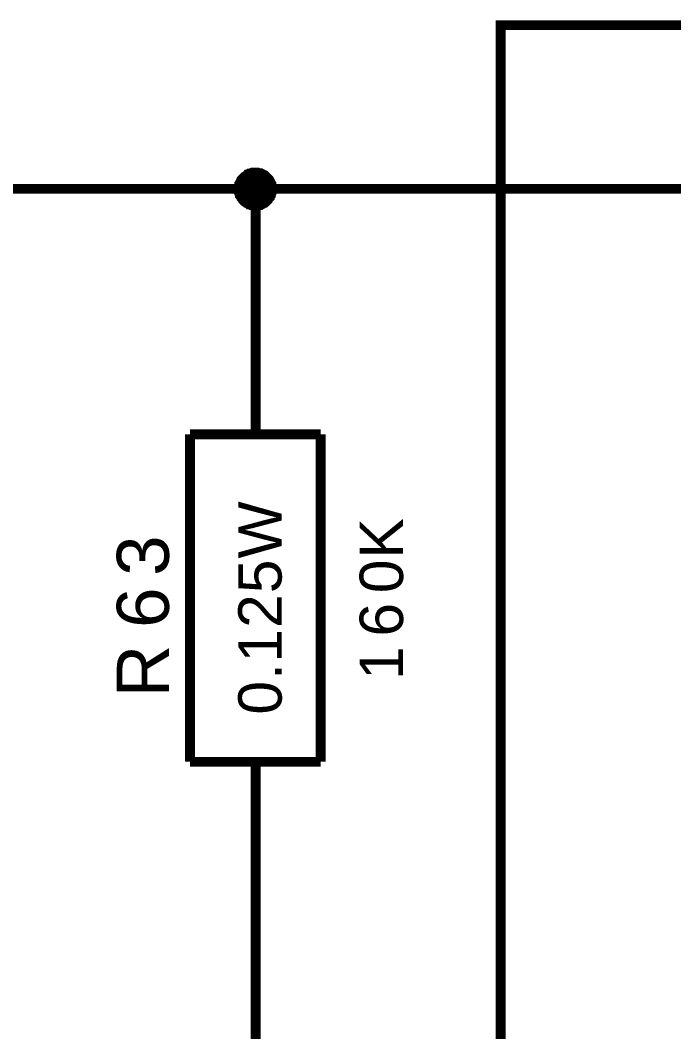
# Model space of a CAD drawing. Header units: millimetres. Extents: x -2024 to 917, y -725 to 13.
# Drawn here: x 312.47 to 332.43, y -187.03 to -156.13 of the extents above; entities that cross this region are included whole.
import ezdxf

# ---------------------------------------------------------------- set-up
doc = ezdxf.new("R2010")
doc.units = ezdxf.units.MM
doc.layers.add('Sheet', color=255, linetype='Continuous')
doc.styles.get("Standard").update_dxf_attribs({"font": 'arial.ttf'})

msp = doc.modelspace()

# ---------------------------------------------------------------- linework, layer by layer
at = {"layer": 'Sheet'}
for points, const_width in [([(319.658, -191.287), (327.139, -191.287), (327.139, -156.281), (389.619, -156.281)], 0.3), ([(319.145, -161.282), (319.145, -161.265), (319.145, -161.232), (319.145, -161.216), (319.162, -161.183), (319.162, -161.166), (319.162, -161.133), (319.178, -161.116), (319.178, -161.1), (319.195, -161.067), (319.211, -161.05), (319.228, -161.034), (319.228, -161), (319.244, -160.984), (319.261, -160.967), (319.277, -160.951), (319.294, -160.934), (319.31, -160.918), (319.327, -160.901), (319.36, -160.884), (319.377, -160.868), (319.393, -160.851), (319.41, -160.851), (319.443, -160.835), (319.459, -160.818), (319.476, -160.818), (319.509, -160.802), (319.526, -160.802), (319.559, -160.802), (319.575, -160.785), (319.608, -160.785), (319.625, -160.785), (319.658, -160.785)], 0.3), ([(319.145, -161.282), (319.145, -161.265), (319.145, -161.232), (319.145, -161.216), (319.162, -161.183), (319.162, -161.166), (319.162, -161.133), (319.178, -161.116), (319.178, -161.1), (319.195, -161.067), (319.211, -161.05), (319.228, -161.034), (319.228, -161), (319.244, -160.984), (319.261, -160.967), (319.277, -160.951), (319.294, -160.934), (319.31, -160.918), (319.327, -160.901), (319.36, -160.884), (319.377, -160.868), (319.393, -160.851), (319.41, -160.851), (319.443, -160.835), (319.459, -160.818), (319.476, -160.818), (319.509, -160.802), (319.526, -160.802), (319.559, -160.802), (319.575, -160.785), (319.608, -160.785), (319.625, -160.785), (319.658, -160.785)], 0.3), ([(319.145, -161.282), (319.145, -161.265), (319.145, -161.232), (319.145, -161.216), (319.162, -161.183), (319.162, -161.166), (319.162, -161.133), (319.178, -161.116), (319.178, -161.1), (319.195, -161.067), (319.211, -161.05), (319.228, -161.034), (319.228, -161), (319.244, -160.984), (319.261, -160.967), (319.277, -160.951), (319.294, -160.934), (319.31, -160.918), (319.327, -160.901), (319.36, -160.884), (319.377, -160.868), (319.393, -160.851), (319.41, -160.851), (319.443, -160.835), (319.459, -160.818), (319.476, -160.818), (319.509, -160.802), (319.526, -160.802), (319.559, -160.802), (319.575, -160.785), (319.608, -160.785), (319.625, -160.785), (319.658, -160.785)], 0.3), ([(319.145, -161.282), (319.145, -161.265), (319.145, -161.232), (319.145, -161.216), (319.162, -161.183), (319.162, -161.166), (319.162, -161.133), (319.178, -161.116), (319.178, -161.1), (319.195, -161.067), (319.211, -161.05), (319.228, -161.034), (319.228, -161), (319.244, -160.984), (319.261, -160.967), (319.277, -160.951), (319.294, -160.934), (319.31, -160.918), (319.327, -160.901), (319.36, -160.884), (319.377, -160.868), (319.393, -160.851), (319.41, -160.851), (319.443, -160.835), (319.459, -160.818), (319.476, -160.818), (319.509, -160.802), (319.526, -160.802), (319.559, -160.802), (319.575, -160.785), (319.608, -160.785), (319.625, -160.785), (319.658, -160.785)], 0.3), ([(319.658, -160.785), (319.658, -160.785)], 0.3), ([(319.658, -160.785), (319.675, -160.785), (319.708, -160.785), (319.724, -160.785), (319.757, -160.802), (319.774, -160.802), (319.807, -160.802), (319.824, -160.818), (319.84, -160.818), (319.873, -160.835), (319.89, -160.851), (319.906, -160.851), (319.939, -160.868), (319.956, -160.884), (319.973, -160.901), (319.989, -160.918), (320.006, -160.934), (320.022, -160.951), (320.039, -160.967), (320.055, -160.984), (320.072, -161), (320.088, -161.034), (320.088, -161.05), (320.105, -161.067), (320.121, -161.1), (320.121, -161.116), (320.138, -161.133), (320.138, -161.166), (320.138, -161.183), (320.155, -161.216), (320.155, -161.232), (320.155, -161.265), (320.155, -161.282)], 0.3), ([(319.658, -160.785), (319.658, -160.785)], 0.3), ([(319.658, -160.785), (319.675, -160.785), (319.708, -160.785), (319.724, -160.785), (319.757, -160.802), (319.774, -160.802), (319.807, -160.802), (319.824, -160.818), (319.84, -160.818), (319.873, -160.835), (319.89, -160.851), (319.906, -160.851), (319.939, -160.868), (319.956, -160.884), (319.973, -160.901), (319.989, -160.918), (320.006, -160.934), (320.022, -160.951), (320.039, -160.967), (320.055, -160.984), (320.072, -161), (320.088, -161.034), (320.088, -161.05), (320.105, -161.067), (320.121, -161.1), (320.121, -161.116), (320.138, -161.133), (320.138, -161.166), (320.138, -161.183), (320.155, -161.216), (320.155, -161.232), (320.155, -161.265), (320.155, -161.282)], 0.3), ([(319.658, -160.785), (319.658, -160.785)], 0.3), ([(319.658, -160.785), (319.675, -160.785), (319.708, -160.785), (319.724, -160.785), (319.757, -160.802), (319.774, -160.802), (319.807, -160.802), (319.824, -160.818), (319.84, -160.818), (319.873, -160.835), (319.89, -160.851), (319.906, -160.851), (319.939, -160.868), (319.956, -160.884), (319.973, -160.901), (319.989, -160.918), (320.006, -160.934), (320.022, -160.951), (320.039, -160.967), (320.055, -160.984), (320.072, -161), (320.088, -161.034), (320.088, -161.05), (320.105, -161.067), (320.121, -161.1), (320.121, -161.116), (320.138, -161.133), (320.138, -161.166), (320.138, -161.183), (320.155, -161.216), (320.155, -161.232), (320.155, -161.265), (320.155, -161.282)], 0.3), ([(319.658, -160.785), (319.658, -160.785)], 0.3), ([(319.658, -160.785), (319.675, -160.785), (319.708, -160.785), (319.724, -160.785), (319.757, -160.802), (319.774, -160.802), (319.807, -160.802), (319.824, -160.818), (319.84, -160.818), (319.873, -160.835), (319.89, -160.851), (319.906, -160.851), (319.939, -160.868), (319.956, -160.884), (319.973, -160.901), (319.989, -160.918), (320.006, -160.934), (320.022, -160.951), (320.039, -160.967), (320.055, -160.984), (320.072, -161), (320.088, -161.034), (320.088, -161.05), (320.105, -161.067), (320.121, -161.1), (320.121, -161.116), (320.138, -161.133), (320.138, -161.166), (320.138, -161.183), (320.155, -161.216), (320.155, -161.232), (320.155, -161.265), (320.155, -161.282)], 0.3), ([(319.145, -161.282), (319.145, -161.265), (319.145, -161.232), (319.145, -161.216), (319.162, -161.183), (319.162, -161.166), (319.162, -161.133), (319.178, -161.116), (319.178, -161.1), (319.195, -161.067), (319.211, -161.05), (319.228, -161.034), (319.228, -161), (319.244, -160.984), (319.261, -160.967), (319.277, -160.951), (319.294, -160.934), (319.31, -160.918), (319.327, -160.901), (319.36, -160.884), (319.377, -160.868), (319.393, -160.851), (319.41, -160.851), (319.443, -160.835), (319.459, -160.818), (319.476, -160.818), (319.509, -160.802), (319.526, -160.802), (319.559, -160.802), (319.575, -160.785), (319.608, -160.785), (319.625, -160.785), (319.658, -160.785)], 0.0991), ([(319.145, -161.282), (319.145, -161.265), (319.145, -161.232), (319.145, -161.216), (319.162, -161.183), (319.162, -161.166), (319.162, -161.133), (319.178, -161.116), (319.178, -161.1), (319.195, -161.067), (319.211, -161.05), (319.228, -161.034), (319.228, -161), (319.244, -160.984), (319.261, -160.967), (319.277, -160.951), (319.294, -160.934), (319.31, -160.918), (319.327, -160.901), (319.36, -160.884), (319.377, -160.868), (319.393, -160.851), (319.41, -160.851), (319.443, -160.835), (319.459, -160.818), (319.476, -160.818), (319.509, -160.802), (319.526, -160.802), (319.559, -160.802), (319.575, -160.785), (319.608, -160.785), (319.625, -160.785), (319.658, -160.785)], 0.0991), ([(319.145, -161.282), (319.145, -161.265), (319.145, -161.232), (319.145, -161.216), (319.162, -161.183), (319.162, -161.166), (319.162, -161.133), (319.178, -161.116), (319.178, -161.1), (319.195, -161.067), (319.211, -161.05), (319.228, -161.034), (319.228, -161), (319.244, -160.984), (319.261, -160.967), (319.277, -160.951), (319.294, -160.934), (319.31, -160.918), (319.327, -160.901), (319.36, -160.884), (319.377, -160.868), (319.393, -160.851), (319.41, -160.851), (319.443, -160.835), (319.459, -160.818), (319.476, -160.818), (319.509, -160.802), (319.526, -160.802), (319.559, -160.802), (319.575, -160.785), (319.608, -160.785), (319.625, -160.785), (319.658, -160.785)], 0.0991), ([(319.145, -161.282), (319.145, -161.265), (319.145, -161.232), (319.145, -161.216), (319.162, -161.183), (319.162, -161.166), (319.162, -161.133), (319.178, -161.116), (319.178, -161.1), (319.195, -161.067), (319.211, -161.05), (319.228, -161.034), (319.228, -161), (319.244, -160.984), (319.261, -160.967), (319.277, -160.951), (319.294, -160.934), (319.31, -160.918), (319.327, -160.901), (319.36, -160.884), (319.377, -160.868), (319.393, -160.851), (319.41, -160.851), (319.443, -160.835), (319.459, -160.818), (319.476, -160.818), (319.509, -160.802), (319.526, -160.802), (319.559, -160.802), (319.575, -160.785), (319.608, -160.785), (319.625, -160.785), (319.658, -160.785)], 0.0991), ([(319.658, -160.785), (319.658, -160.785)], 0.0991), ([(319.658, -160.785), (319.675, -160.785), (319.708, -160.785), (319.724, -160.785), (319.757, -160.802), (319.774, -160.802), (319.807, -160.802), (319.824, -160.818), (319.84, -160.818), (319.873, -160.835), (319.89, -160.851), (319.906, -160.851), (319.939, -160.868), (319.956, -160.884), (319.973, -160.901), (319.989, -160.918), (320.006, -160.934), (320.022, -160.951), (320.039, -160.967), (320.055, -160.984), (320.072, -161), (320.088, -161.034), (320.088, -161.05), (320.105, -161.067), (320.121, -161.1), (320.121, -161.116), (320.138, -161.133), (320.138, -161.166), (320.138, -161.183), (320.155, -161.216), (320.155, -161.232), (320.155, -161.265), (320.155, -161.282)], 0.0991), ([(319.658, -160.785), (319.658, -160.785)], 0.0991), ([(319.658, -160.785), (319.675, -160.785), (319.708, -160.785), (319.724, -160.785), (319.757, -160.802), (319.774, -160.802), (319.807, -160.802), (319.824, -160.818), (319.84, -160.818), (319.873, -160.835), (319.89, -160.851), (319.906, -160.851), (319.939, -160.868), (319.956, -160.884), (319.973, -160.901), (319.989, -160.918), (320.006, -160.934), (320.022, -160.951), (320.039, -160.967), (320.055, -160.984), (320.072, -161), (320.088, -161.034), (320.088, -161.05), (320.105, -161.067), (320.121, -161.1), (320.121, -161.116), (320.138, -161.133), (320.138, -161.166), (320.138, -161.183), (320.155, -161.216), (320.155, -161.232), (320.155, -161.265), (320.155, -161.282)], 0.0991), ([(319.658, -160.785), (319.658, -160.785)], 0.0991), ([(319.658, -160.785), (319.675, -160.785), (319.708, -160.785), (319.724, -160.785), (319.757, -160.802), (319.774, -160.802), (319.807, -160.802), (319.824, -160.818), (319.84, -160.818), (319.873, -160.835), (319.89, -160.851), (319.906, -160.851), (319.939, -160.868), (319.956, -160.884), (319.973, -160.901), (319.989, -160.918), (320.006, -160.934), (320.022, -160.951), (320.039, -160.967), (320.055, -160.984), (320.072, -161), (320.088, -161.034), (320.088, -161.05), (320.105, -161.067), (320.121, -161.1), (320.121, -161.116), (320.138, -161.133), (320.138, -161.166), (320.138, -161.183), (320.155, -161.216), (320.155, -161.232), (320.155, -161.265), (320.155, -161.282)], 0.0991), ([(319.658, -160.785), (319.658, -160.785)], 0.0991), ([(319.658, -160.785), (319.675, -160.785), (319.708, -160.785), (319.724, -160.785), (319.757, -160.802), (319.774, -160.802), (319.807, -160.802), (319.824, -160.818), (319.84, -160.818), (319.873, -160.835), (319.89, -160.851), (319.906, -160.851), (319.939, -160.868), (319.956, -160.884), (319.973, -160.901), (319.989, -160.918), (320.006, -160.934), (320.022, -160.951), (320.039, -160.967), (320.055, -160.984), (320.072, -161), (320.088, -161.034), (320.088, -161.05), (320.105, -161.067), (320.121, -161.1), (320.121, -161.116), (320.138, -161.133), (320.138, -161.166), (320.138, -161.183), (320.155, -161.216), (320.155, -161.232), (320.155, -161.265), (320.155, -161.282)], 0.0991), ([(277.171, -166.283), (277.171, -161.282), (319.658, -161.282), (337.136, -161.282)], 0.3), ([(319.658, -161.795), (319.625, -161.795), (319.608, -161.795), (319.575, -161.795), (319.559, -161.779), (319.526, -161.779), (319.509, -161.779), (319.476, -161.762), (319.459, -161.762), (319.443, -161.746), (319.41, -161.729), (319.393, -161.712), (319.377, -161.712), (319.36, -161.696), (319.327, -161.679), (319.31, -161.663), (319.294, -161.646), (319.277, -161.63), (319.261, -161.613), (319.244, -161.58), (319.228, -161.563), (319.228, -161.547), (319.211, -161.53), (319.195, -161.497), (319.178, -161.481), (319.178, -161.464), (319.162, -161.431), (319.162, -161.414), (319.162, -161.381), (319.145, -161.365), (319.145, -161.332), (319.145, -161.315), (319.145, -161.282)], 0.3), ([(319.145, -161.282), (319.145, -161.282)], 0.3), ([(319.658, -161.795), (319.625, -161.795), (319.608, -161.795), (319.575, -161.795), (319.559, -161.779), (319.526, -161.779), (319.509, -161.779), (319.476, -161.762), (319.459, -161.762), (319.443, -161.746), (319.41, -161.729), (319.393, -161.712), (319.377, -161.712), (319.36, -161.696), (319.327, -161.679), (319.31, -161.663), (319.294, -161.646), (319.277, -161.63), (319.261, -161.613), (319.244, -161.58), (319.228, -161.563), (319.228, -161.547), (319.211, -161.53), (319.195, -161.497), (319.178, -161.481), (319.178, -161.464), (319.162, -161.431), (319.162, -161.414), (319.162, -161.381), (319.145, -161.365), (319.145, -161.332), (319.145, -161.315), (319.145, -161.282)], 0.3), ([(319.145, -161.282), (319.145, -161.282)], 0.3), ([(319.658, -161.795), (319.625, -161.795), (319.608, -161.795), (319.575, -161.795), (319.559, -161.779), (319.526, -161.779), (319.509, -161.779), (319.476, -161.762), (319.459, -161.762), (319.443, -161.746), (319.41, -161.729), (319.393, -161.712), (319.377, -161.712), (319.36, -161.696), (319.327, -161.679), (319.31, -161.663), (319.294, -161.646), (319.277, -161.63), (319.261, -161.613), (319.244, -161.58), (319.228, -161.563), (319.228, -161.547), (319.211, -161.53), (319.195, -161.497), (319.178, -161.481), (319.178, -161.464), (319.162, -161.431), (319.162, -161.414), (319.162, -161.381), (319.145, -161.365), (319.145, -161.332), (319.145, -161.315), (319.145, -161.282)], 0.3), ([(319.145, -161.282), (319.145, -161.282)], 0.3), ([(319.658, -161.795), (319.625, -161.795), (319.608, -161.795), (319.575, -161.795), (319.559, -161.779), (319.526, -161.779), (319.509, -161.779), (319.476, -161.762), (319.459, -161.762), (319.443, -161.746), (319.41, -161.729), (319.393, -161.712), (319.377, -161.712), (319.36, -161.696), (319.327, -161.679), (319.31, -161.663), (319.294, -161.646), (319.277, -161.63), (319.261, -161.613), (319.244, -161.58), (319.228, -161.563), (319.228, -161.547), (319.211, -161.53), (319.195, -161.497), (319.178, -161.481), (319.178, -161.464), (319.162, -161.431), (319.162, -161.414), (319.162, -161.381), (319.145, -161.365), (319.145, -161.332), (319.145, -161.315), (319.145, -161.282)], 0.3), ([(319.145, -161.282), (319.145, -161.282)], 0.3), ([(319.658, -161.795), (319.625, -161.795), (319.608, -161.795), (319.575, -161.795), (319.559, -161.779), (319.526, -161.779), (319.509, -161.779), (319.476, -161.762), (319.459, -161.762), (319.443, -161.746), (319.41, -161.729), (319.393, -161.712), (319.377, -161.712), (319.36, -161.696), (319.327, -161.679), (319.31, -161.663), (319.294, -161.646), (319.277, -161.63), (319.261, -161.613), (319.244, -161.58), (319.228, -161.563), (319.228, -161.547), (319.211, -161.53), (319.195, -161.497), (319.178, -161.481), (319.178, -161.464), (319.162, -161.431), (319.162, -161.414), (319.162, -161.381), (319.145, -161.365), (319.145, -161.332), (319.145, -161.315), (319.145, -161.282)], 0.0991), ([(319.145, -161.282), (319.145, -161.282)], 0.0991), ([(319.658, -161.795), (319.625, -161.795), (319.608, -161.795), (319.575, -161.795), (319.559, -161.779), (319.526, -161.779), (319.509, -161.779), (319.476, -161.762), (319.459, -161.762), (319.443, -161.746), (319.41, -161.729), (319.393, -161.712), (319.377, -161.712), (319.36, -161.696), (319.327, -161.679), (319.31, -161.663), (319.294, -161.646), (319.277, -161.63), (319.261, -161.613), (319.244, -161.58), (319.228, -161.563), (319.228, -161.547), (319.211, -161.53), (319.195, -161.497), (319.178, -161.481), (319.178, -161.464), (319.162, -161.431), (319.162, -161.414), (319.162, -161.381), (319.145, -161.365), (319.145, -161.332), (319.145, -161.315), (319.145, -161.282)], 0.0991), ([(319.145, -161.282), (319.145, -161.282)], 0.0991), ([(319.658, -161.795), (319.625, -161.795), (319.608, -161.795), (319.575, -161.795), (319.559, -161.779), (319.526, -161.779), (319.509, -161.779), (319.476, -161.762), (319.459, -161.762), (319.443, -161.746), (319.41, -161.729), (319.393, -161.712), (319.377, -161.712), (319.36, -161.696), (319.327, -161.679), (319.31, -161.663), (319.294, -161.646), (319.277, -161.63), (319.261, -161.613), (319.244, -161.58), (319.228, -161.563), (319.228, -161.547), (319.211, -161.53), (319.195, -161.497), (319.178, -161.481), (319.178, -161.464), (319.162, -161.431), (319.162, -161.414), (319.162, -161.381), (319.145, -161.365), (319.145, -161.332), (319.145, -161.315), (319.145, -161.282)], 0.0991), ([(319.145, -161.282), (319.145, -161.282)], 0.0991), ([(319.658, -161.795), (319.625, -161.795), (319.608, -161.795), (319.575, -161.795), (319.559, -161.779), (319.526, -161.779), (319.509, -161.779), (319.476, -161.762), (319.459, -161.762), (319.443, -161.746), (319.41, -161.729), (319.393, -161.712), (319.377, -161.712), (319.36, -161.696), (319.327, -161.679), (319.31, -161.663), (319.294, -161.646), (319.277, -161.63), (319.261, -161.613), (319.244, -161.58), (319.228, -161.563), (319.228, -161.547), (319.211, -161.53), (319.195, -161.497), (319.178, -161.481), (319.178, -161.464), (319.162, -161.431), (319.162, -161.414), (319.162, -161.381), (319.145, -161.365), (319.145, -161.332), (319.145, -161.315), (319.145, -161.282)], 0.0991), ([(319.145, -161.282), (319.145, -161.282)], 0.0991), ([(319.658, -166.283), (319.658, -161.282)], 0.3), ([(320.155, -161.282), (320.155, -161.315), (320.155, -161.332), (320.155, -161.365), (320.138, -161.381), (320.138, -161.414), (320.138, -161.431), (320.121, -161.464), (320.121, -161.481), (320.105, -161.497), (320.088, -161.53), (320.088, -161.547), (320.072, -161.563), (320.055, -161.58), (320.039, -161.613), (320.022, -161.63), (320.006, -161.646), (319.989, -161.663), (319.973, -161.679), (319.956, -161.696), (319.939, -161.712), (319.906, -161.712), (319.89, -161.729), (319.873, -161.746), (319.84, -161.762), (319.824, -161.762), (319.807, -161.779), (319.774, -161.779), (319.757, -161.779), (319.724, -161.795), (319.708, -161.795), (319.675, -161.795), (319.658, -161.795)], 0.3), ([(320.155, -161.282), (320.155, -161.315), (320.155, -161.332), (320.155, -161.365), (320.138, -161.381), (320.138, -161.414), (320.138, -161.431), (320.121, -161.464), (320.121, -161.481), (320.105, -161.497), (320.088, -161.53), (320.088, -161.547), (320.072, -161.563), (320.055, -161.58), (320.039, -161.613), (320.022, -161.63), (320.006, -161.646), (319.989, -161.663), (319.973, -161.679), (319.956, -161.696), (319.939, -161.712), (319.906, -161.712), (319.89, -161.729), (319.873, -161.746), (319.84, -161.762), (319.824, -161.762), (319.807, -161.779), (319.774, -161.779), (319.757, -161.779), (319.724, -161.795), (319.708, -161.795), (319.675, -161.795), (319.658, -161.795)], 0.3), ([(320.155, -161.282), (320.155, -161.315), (320.155, -161.332), (320.155, -161.365), (320.138, -161.381), (320.138, -161.414), (320.138, -161.431), (320.121, -161.464), (320.121, -161.481), (320.105, -161.497), (320.088, -161.53), (320.088, -161.547), (320.072, -161.563), (320.055, -161.58), (320.039, -161.613), (320.022, -161.63), (320.006, -161.646), (319.989, -161.663), (319.973, -161.679), (319.956, -161.696), (319.939, -161.712), (319.906, -161.712), (319.89, -161.729), (319.873, -161.746), (319.84, -161.762), (319.824, -161.762), (319.807, -161.779), (319.774, -161.779), (319.757, -161.779), (319.724, -161.795), (319.708, -161.795), (319.675, -161.795), (319.658, -161.795)], 0.3), ([(320.155, -161.282), (320.155, -161.315), (320.155, -161.332), (320.155, -161.365), (320.138, -161.381), (320.138, -161.414), (320.138, -161.431), (320.121, -161.464), (320.121, -161.481), (320.105, -161.497), (320.088, -161.53), (320.088, -161.547), (320.072, -161.563), (320.055, -161.58), (320.039, -161.613), (320.022, -161.63), (320.006, -161.646), (319.989, -161.663), (319.973, -161.679), (319.956, -161.696), (319.939, -161.712), (319.906, -161.712), (319.89, -161.729), (319.873, -161.746), (319.84, -161.762), (319.824, -161.762), (319.807, -161.779), (319.774, -161.779), (319.757, -161.779), (319.724, -161.795), (319.708, -161.795), (319.675, -161.795), (319.658, -161.795)], 0.3), ([(320.155, -161.282), (320.155, -161.315), (320.155, -161.332), (320.155, -161.365), (320.138, -161.381), (320.138, -161.414), (320.138, -161.431), (320.121, -161.464), (320.121, -161.481), (320.105, -161.497), (320.088, -161.53), (320.088, -161.547), (320.072, -161.563), (320.055, -161.58), (320.039, -161.613), (320.022, -161.63), (320.006, -161.646), (319.989, -161.663), (319.973, -161.679), (319.956, -161.696), (319.939, -161.712), (319.906, -161.712), (319.89, -161.729), (319.873, -161.746), (319.84, -161.762), (319.824, -161.762), (319.807, -161.779), (319.774, -161.779), (319.757, -161.779), (319.724, -161.795), (319.708, -161.795), (319.675, -161.795), (319.658, -161.795)], 0.0991), ([(320.155, -161.282), (320.155, -161.315), (320.155, -161.332), (320.155, -161.365), (320.138, -161.381), (320.138, -161.414), (320.138, -161.431), (320.121, -161.464), (320.121, -161.481), (320.105, -161.497), (320.088, -161.53), (320.088, -161.547), (320.072, -161.563), (320.055, -161.58), (320.039, -161.613), (320.022, -161.63), (320.006, -161.646), (319.989, -161.663), (319.973, -161.679), (319.956, -161.696), (319.939, -161.712), (319.906, -161.712), (319.89, -161.729), (319.873, -161.746), (319.84, -161.762), (319.824, -161.762), (319.807, -161.779), (319.774, -161.779), (319.757, -161.779), (319.724, -161.795), (319.708, -161.795), (319.675, -161.795), (319.658, -161.795)], 0.0991), ([(320.155, -161.282), (320.155, -161.315), (320.155, -161.332), (320.155, -161.365), (320.138, -161.381), (320.138, -161.414), (320.138, -161.431), (320.121, -161.464), (320.121, -161.481), (320.105, -161.497), (320.088, -161.53), (320.088, -161.547), (320.072, -161.563), (320.055, -161.58), (320.039, -161.613), (320.022, -161.63), (320.006, -161.646), (319.989, -161.663), (319.973, -161.679), (319.956, -161.696), (319.939, -161.712), (319.906, -161.712), (319.89, -161.729), (319.873, -161.746), (319.84, -161.762), (319.824, -161.762), (319.807, -161.779), (319.774, -161.779), (319.757, -161.779), (319.724, -161.795), (319.708, -161.795), (319.675, -161.795), (319.658, -161.795)], 0.0991), ([(320.155, -161.282), (320.155, -161.315), (320.155, -161.332), (320.155, -161.365), (320.138, -161.381), (320.138, -161.414), (320.138, -161.431), (320.121, -161.464), (320.121, -161.481), (320.105, -161.497), (320.088, -161.53), (320.088, -161.547), (320.072, -161.563), (320.055, -161.58), (320.039, -161.613), (320.022, -161.63), (320.006, -161.646), (319.989, -161.663), (319.973, -161.679), (319.956, -161.696), (319.939, -161.712), (319.906, -161.712), (319.89, -161.729), (319.873, -161.746), (319.84, -161.762), (319.824, -161.762), (319.807, -161.779), (319.774, -161.779), (319.757, -161.779), (319.724, -161.795), (319.708, -161.795), (319.675, -161.795), (319.658, -161.795)], 0.0991), ([(320.155, -161.282), (320.155, -161.282), (320.155, -161.282), (320.155, -161.282), (320.155, -161.282), (320.155, -161.282), (320.155, -161.282), (320.155, -161.282), (320.155, -161.282), (320.155, -161.282), (320.155, -161.282), (320.155, -161.282), (320.155, -161.282), (320.155, -161.282), (320.155, -161.282), (320.155, -161.282), (320.155, -161.282), (320.155, -161.282), (320.155, -161.282), (320.155, -161.282), (320.155, -161.282), (320.155, -161.282), (320.155, -161.282), (320.155, -161.282), (320.155, -161.282), (320.155, -161.282), (320.155, -161.282), (320.155, -161.282), (320.155, -161.282), (320.155, -161.282), (320.155, -161.282), (320.155, -161.282), (320.155, -161.282)], 0.3), ([(320.155, -161.282), (320.155, -161.282)], 0.3), ([(320.155, -161.282), (320.155, -161.282), (320.155, -161.282), (320.155, -161.282), (320.155, -161.282), (320.155, -161.282), (320.155, -161.282), (320.155, -161.282), (320.155, -161.282), (320.155, -161.282), (320.155, -161.282), (320.155, -161.282), (320.155, -161.282), (320.155, -161.282), (320.155, -161.282), (320.155, -161.282), (320.155, -161.282), (320.155, -161.282), (320.155, -161.282), (320.155, -161.282), (320.155, -161.282), (320.155, -161.282), (320.155, -161.282), (320.155, -161.282), (320.155, -161.282), (320.155, -161.282), (320.155, -161.282), (320.155, -161.282), (320.155, -161.282), (320.155, -161.282), (320.155, -161.282), (320.155, -161.282), (320.155, -161.282)], 0.3), ([(320.155, -161.282), (320.155, -161.282)], 0.3), ([(320.155, -161.282), (320.155, -161.282), (320.155, -161.282), (320.155, -161.282), (320.155, -161.282), (320.155, -161.282), (320.155, -161.282), (320.155, -161.282), (320.155, -161.282), (320.155, -161.282), (320.155, -161.282), (320.155, -161.282), (320.155, -161.282), (320.155, -161.282), (320.155, -161.282), (320.155, -161.282), (320.155, -161.282), (320.155, -161.282), (320.155, -161.282), (320.155, -161.282), (320.155, -161.282), (320.155, -161.282), (320.155, -161.282), (320.155, -161.282), (320.155, -161.282), (320.155, -161.282), (320.155, -161.282), (320.155, -161.282), (320.155, -161.282), (320.155, -161.282), (320.155, -161.282), (320.155, -161.282), (320.155, -161.282)], 0.3), ([(320.155, -161.282), (320.155, -161.282)], 0.3), ([(320.155, -161.282), (320.155, -161.282), (320.155, -161.282), (320.155, -161.282), (320.155, -161.282), (320.155, -161.282), (320.155, -161.282), (320.155, -161.282), (320.155, -161.282), (320.155, -161.282), (320.155, -161.282), (320.155, -161.282), (320.155, -161.282), (320.155, -161.282), (320.155, -161.282), (320.155, -161.282), (320.155, -161.282), (320.155, -161.282), (320.155, -161.282), (320.155, -161.282), (320.155, -161.282), (320.155, -161.282), (320.155, -161.282), (320.155, -161.282), (320.155, -161.282), (320.155, -161.282), (320.155, -161.282), (320.155, -161.282), (320.155, -161.282), (320.155, -161.282), (320.155, -161.282), (320.155, -161.282), (320.155, -161.282)], 0.3), ([(320.155, -161.282), (320.155, -161.282)], 0.3), ([(320.155, -161.282), (320.155, -161.282), (320.155, -161.282), (320.155, -161.282), (320.155, -161.282), (320.155, -161.282), (320.155, -161.282), (320.155, -161.282), (320.155, -161.282), (320.155, -161.282), (320.155, -161.282), (320.155, -161.282), (320.155, -161.282), (320.155, -161.282), (320.155, -161.282), (320.155, -161.282), (320.155, -161.282), (320.155, -161.282), (320.155, -161.282), (320.155, -161.282), (320.155, -161.282), (320.155, -161.282), (320.155, -161.282), (320.155, -161.282), (320.155, -161.282), (320.155, -161.282), (320.155, -161.282), (320.155, -161.282), (320.155, -161.282), (320.155, -161.282), (320.155, -161.282), (320.155, -161.282), (320.155, -161.282)], 0.0991), ([(320.155, -161.282), (320.155, -161.282)], 0.0991), ([(320.155, -161.282), (320.155, -161.282), (320.155, -161.282), (320.155, -161.282), (320.155, -161.282), (320.155, -161.282), (320.155, -161.282), (320.155, -161.282), (320.155, -161.282), (320.155, -161.282), (320.155, -161.282), (320.155, -161.282), (320.155, -161.282), (320.155, -161.282), (320.155, -161.282), (320.155, -161.282), (320.155, -161.282), (320.155, -161.282), (320.155, -161.282), (320.155, -161.282), (320.155, -161.282), (320.155, -161.282), (320.155, -161.282), (320.155, -161.282), (320.155, -161.282), (320.155, -161.282), (320.155, -161.282), (320.155, -161.282), (320.155, -161.282), (320.155, -161.282), (320.155, -161.282), (320.155, -161.282), (320.155, -161.282)], 0.0991), ([(320.155, -161.282), (320.155, -161.282)], 0.0991), ([(320.155, -161.282), (320.155, -161.282), (320.155, -161.282), (320.155, -161.282), (320.155, -161.282), (320.155, -161.282), (320.155, -161.282), (320.155, -161.282), (320.155, -161.282), (320.155, -161.282), (320.155, -161.282), (320.155, -161.282), (320.155, -161.282), (320.155, -161.282), (320.155, -161.282), (320.155, -161.282), (320.155, -161.282), (320.155, -161.282), (320.155, -161.282), (320.155, -161.282), (320.155, -161.282), (320.155, -161.282), (320.155, -161.282), (320.155, -161.282), (320.155, -161.282), (320.155, -161.282), (320.155, -161.282), (320.155, -161.282), (320.155, -161.282), (320.155, -161.282), (320.155, -161.282), (320.155, -161.282), (320.155, -161.282)], 0.0991), ([(320.155, -161.282), (320.155, -161.282)], 0.0991), ([(320.155, -161.282), (320.155, -161.282), (320.155, -161.282), (320.155, -161.282), (320.155, -161.282), (320.155, -161.282), (320.155, -161.282), (320.155, -161.282), (320.155, -161.282), (320.155, -161.282), (320.155, -161.282), (320.155, -161.282), (320.155, -161.282), (320.155, -161.282), (320.155, -161.282), (320.155, -161.282), (320.155, -161.282), (320.155, -161.282), (320.155, -161.282), (320.155, -161.282), (320.155, -161.282), (320.155, -161.282), (320.155, -161.282), (320.155, -161.282), (320.155, -161.282), (320.155, -161.282), (320.155, -161.282), (320.155, -161.282), (320.155, -161.282), (320.155, -161.282), (320.155, -161.282), (320.155, -161.282), (320.155, -161.282)], 0.0991), ([(320.155, -161.282), (320.155, -161.282)], 0.0991), ([(319.658, -168.783), (319.658, -166.283)], 0.3), ([(317.655, -168.783), (321.644, -168.783)], 0.3), ([(317.655, -178.785), (317.655, -168.783)], 0.3), ([(321.644, -178.785), (321.644, -168.783)], 0.3), ([(317.655, -178.785), (321.644, -178.785)], 0.3), ([(319.658, -178.785), (319.658, -181.285)], 0.3), ([(319.658, -181.285), (319.658, -191.287), (319.658, -193.787)], 0.3)]:
    msp.add_lwpolyline(points, dxfattribs=dict(at, const_width=const_width))
at = {"layer": 'Sheet', "const_width": 0.508}
msp.add_lwpolyline([(319.335, -161.282, 1), (319.843, -161.282, 1)], format="xyb", close=True, dxfattribs=at)

# ---------------------------------------------------------------- texts
at = {"layer": 'Sheet'}
for s, height, p in [('W', 1.325, (320.453, -172.575)), ('K', 1.325, (324.16, -172.575)), ('3', 1.59, (317.01, -173.105)), ('5', 1.325, (320.453, -173.635)), ('0', 1.325, (324.16, -173.635)), ('6', 1.59, (317.01, -174.695)), ('2', 1.325, (320.453, -174.695)), ('6', 1.325, (324.16, -174.96)), ('1', 1.325, (320.453, -175.754)), ('R', 1.59, (317.01, -176.814)), ('1', 1.325, (324.16, -176.284)), ('.', 1.325, (320.453, -176.284)), ('0', 1.325, (320.453, -177.344))]:
    msp.add_text(s, height=height, rotation=90, dxfattribs=at).set_placement(p)

doc.saveas('drawing.dxf')
